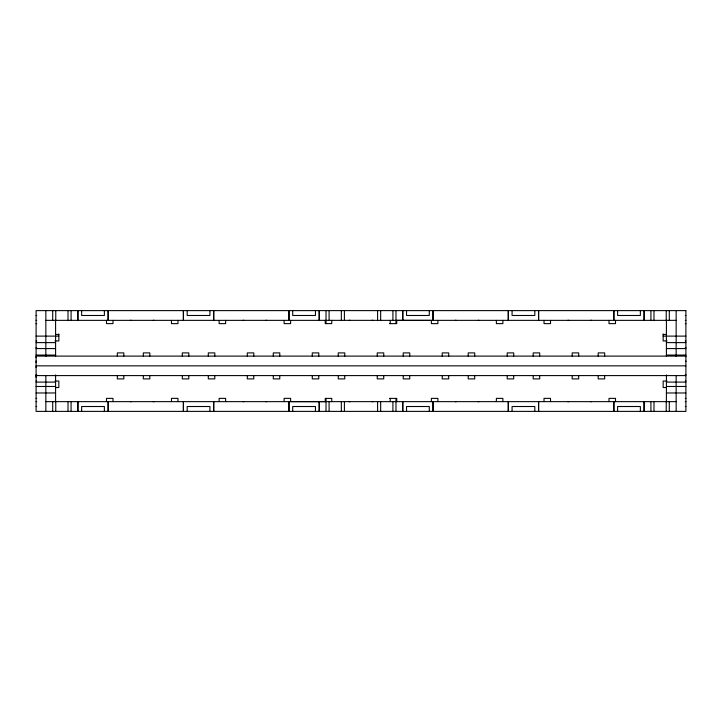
<?xml version="1.0" encoding="UTF-8"?>
<svg xmlns="http://www.w3.org/2000/svg" width="722" height="722" viewBox="0 0 722 722"><rect width="100%" height="100%" fill="white"/><g stroke="black" fill="none" stroke-linecap="round" stroke-linejoin="round"><path stroke-width="1.08" d="M36.1 377.218L36.1 375.593L36.714 375.593M36.1 367.471L36.1 365.846L685.9 365.846M36.1 362.597L36.1 360.973M36.1 357.724L36.1 356.099L685.9 356.099L685.9 356.713M55.594 375.593L55.594 374.989M666.406 375.593L666.406 374.989M685.9 361.587L685.9 360.973M666.406 340.919L667.011 340.919L663.157 340.964L663.157 333.952M36.1 315.487L36.714 315.541M685.286 315.541L685.9 315.487M36.1 320.36L36.714 320.415M45.847 320.36L676.153 320.36M685.286 320.415L685.9 320.36M36.1 323.664L36.714 323.664M389.483 323.664L396.739 323.609L396.739 320.36L431.395 320.387L431.395 323.637L437.893 323.637L437.893 320.387M685.286 323.664L685.9 323.664M55.594 334.466L58.843 334.466M663.157 334.466L666.406 334.466M36.1 336.118L58.843 336.118M663.157 336.118L685.9 336.118M36.1 340.964L36.714 340.964M685.286 340.964L685.9 340.964M36.1 342.616L55.594 342.616M666.406 342.616L685.9 342.616M36.1 347.462L36.714 347.462M685.286 347.462L685.9 347.462M36.1 348.573L55.594 348.573M666.406 348.573L685.9 348.573M36.1 355.071L55.594 355.071M666.406 355.071L685.9 355.071M36.1 374.537L36.714 374.537M685.286 374.537L685.9 374.537M36.1 375.593L685.9 375.593M36.1 381.035L36.714 381.035M54.989 381.035L58.843 381.035L58.843 387.533L55.594 387.533M667.011 381.035L663.157 381.035L663.157 387.533L666.406 387.533M685.286 381.035L685.9 381.035M36.1 382.091L55.594 382.091M666.406 382.091L685.9 382.091M36.1 386.478L55.594 386.478M666.406 386.478L685.9 386.478M36.1 392.976L55.594 392.976M666.406 392.976L685.9 392.976M36.1 398.391L36.714 398.391M389.483 398.391L396.739 398.391L396.739 401.64M685.286 398.391L685.9 398.391M36.1 401.64L36.714 401.64M45.847 401.64L676.153 401.64M685.286 401.64L685.9 401.64M36.1 406.513L36.714 406.513M685.286 406.513L685.9 406.513M55.594 340.919L54.989 340.919L58.843 340.964L58.843 333.952M676.153 310.613L676.153 356.352M676.153 375.593L676.153 411.387M669.303 310.613L669.303 320.36M669.303 401.64L669.303 411.387M666.406 320.315L666.406 356.352M666.406 375.314L666.406 401.613M666.235 310.613L666.235 320.36M666.235 401.64L666.235 411.387M653.988 310.613L653.988 320.36M653.988 401.64L653.988 411.387M650.919 310.613L650.919 320.36M650.919 401.64L650.919 411.387M644.204 310.613L644.204 320.36M644.204 401.64L644.204 411.387M644.069 310.613L644.069 320.36M644.069 401.64L644.069 411.387M640.36 310.613L640.36 315.487L617.617 315.487L617.617 310.613M640.36 411.387L640.36 406.513L617.617 406.513L617.617 411.387M615.505 320.387L615.505 323.637L609.007 323.637L609.007 320.387M615.505 401.613L615.505 398.363L609.007 398.363L609.007 401.613M613.908 310.613L613.908 320.36M613.908 401.64L613.908 411.387M613.772 310.613L613.772 320.36M613.772 401.64L613.772 411.387M604.675 356.154L604.675 352.905L598.177 352.905L598.177 356.154M604.675 375.648L604.675 378.897L598.177 378.897L598.177 375.648M578.683 356.154L578.683 352.905L572.185 352.905L572.185 356.154M578.683 375.648L578.683 378.897L572.185 378.897L572.185 375.648M550.525 320.387L550.525 323.637L544.027 323.637L544.027 320.387M550.525 401.613L550.525 398.363L544.027 398.363L544.027 401.613M539.695 356.154L539.695 352.905L533.197 352.905L533.197 356.154M539.695 375.648L539.695 378.897L533.197 378.897L533.197 375.648M538.666 310.613L538.666 320.36M538.666 401.64L538.666 411.387M538.531 310.613L538.531 320.36M538.531 401.64L538.531 411.387M534.822 310.613L534.822 315.487L512.078 315.487L512.078 310.613M534.822 411.387L534.822 406.513L512.078 406.513L512.078 411.387M513.703 356.154L513.703 352.905L507.205 352.905L507.205 356.154M513.703 375.648L513.703 378.897L507.205 378.897L507.205 375.648M508.369 310.613L508.369 320.36M508.369 401.64L508.369 411.387M508.234 310.613L508.234 320.36M508.234 401.64L508.234 411.387M502.873 320.387L502.873 323.637L496.375 323.637L496.375 320.387M502.873 401.613L502.873 398.363L496.375 398.363L496.375 401.613M474.715 356.154L474.715 352.905L468.217 352.905L468.217 356.154M474.715 375.648L474.715 378.897L468.217 378.897L468.217 375.648M448.723 356.154L448.723 352.905L442.225 352.905L442.225 356.154M448.723 375.648L448.723 378.897L442.225 378.897L442.225 375.648M437.893 401.613L437.893 398.363L431.395 398.363L431.395 401.613M433.128 310.613L433.128 320.36M433.128 401.64L433.128 411.387M432.992 310.613L432.992 320.36M432.992 401.64L432.992 411.387M429.283 310.613L429.283 315.487L406.54 315.487L406.54 310.613M429.283 411.387L429.283 406.513L406.54 406.513L406.54 411.387M409.735 356.154L409.735 352.905L403.237 352.905L403.237 356.154M409.735 375.648L409.735 378.897L403.237 378.897L403.237 375.648M402.831 310.613L402.831 320.36M402.831 401.64L402.831 411.387M402.695 310.613L402.695 320.36M402.695 401.64L402.695 411.387M395.981 310.613L395.981 323.664M395.981 398.391L395.981 411.387M392.912 310.613L392.912 320.36M392.912 401.64L392.912 411.387M390.241 320.36L390.241 323.609M390.241 398.391L390.241 401.64M383.743 356.154L383.743 352.905L377.245 352.905L377.245 356.154M383.743 375.648L383.743 378.897L377.245 378.897L377.245 375.648M380.665 310.613L380.665 320.36M380.665 401.64L380.665 411.387M377.597 310.613L377.597 320.36M377.597 401.64L377.597 411.387M344.755 356.154L344.755 352.905L338.257 352.905L338.257 356.154M344.755 375.648L344.755 378.897L338.257 378.897L338.257 375.648M344.403 310.613L344.403 320.36M344.403 401.64L344.403 411.387M341.335 310.613L341.335 320.36M341.335 401.64L341.335 411.387M331.759 320.36L331.759 323.609L325.261 323.609L325.261 320.36M331.759 401.64L331.759 398.391L325.261 398.391L325.261 401.64L290.605 401.613L290.605 398.363L284.107 398.363L284.107 401.613M329.088 310.613L329.088 320.36M329.088 401.64L329.088 411.387M326.019 310.613L326.019 323.664M326.019 398.391L326.019 411.387M319.305 310.613L319.305 320.36M319.305 401.64L319.305 411.387M319.169 310.613L319.169 320.36M319.169 401.64L319.169 411.387M318.763 356.154L318.763 352.905L312.265 352.905L312.265 356.154M318.763 375.648L318.763 378.897L312.265 378.897L312.265 375.648M315.46 310.613L315.46 315.487L292.717 315.487L292.717 310.613M315.46 411.387L315.46 406.513L292.717 406.513L292.717 411.387M290.605 320.387L290.605 323.637L284.107 323.637L284.107 320.387M289.008 310.613L289.008 320.36M289.008 401.64L289.008 411.387M288.872 310.613L288.872 320.36M288.872 401.64L288.872 411.387M279.775 356.154L279.775 352.905L273.277 352.905L273.277 356.154M279.775 375.648L279.775 378.897L273.277 378.897L273.277 375.648M253.783 356.154L253.783 352.905L247.285 352.905L247.285 356.154M253.783 375.648L253.783 378.897L247.285 378.897L247.285 375.648M225.625 320.387L225.625 323.637L219.127 323.637L219.127 320.387M225.625 401.613L225.625 398.363L219.127 398.363L219.127 401.613M214.795 356.154L214.795 352.905L208.297 352.905L208.297 356.154M214.795 375.648L214.795 378.897L208.297 378.897L208.297 375.648M213.766 310.613L213.766 320.36M213.766 401.64L213.766 411.387M213.631 310.613L213.631 320.36M213.631 401.64L213.631 411.387M209.921 310.613L209.921 315.487L187.178 315.487L187.178 310.613M209.921 411.387L209.921 406.513L187.178 406.513L187.178 411.387M188.803 356.154L188.803 352.905L182.305 352.905L182.305 356.154M188.803 375.648L188.803 378.897L182.305 378.897L182.305 375.648M183.469 310.613L183.469 320.36M183.469 401.64L183.469 411.387M183.334 310.613L183.334 320.36M183.334 401.64L183.334 411.387M177.973 320.387L177.973 323.637L171.475 323.637L171.475 320.387M177.973 401.613L177.973 398.363L171.475 398.363L171.475 401.613M149.815 356.154L149.815 352.905L143.317 352.905L143.317 356.154M149.815 375.648L149.815 378.897L143.317 378.897L143.317 375.648M123.823 356.154L123.823 352.905L117.325 352.905L117.325 356.154M123.823 375.648L123.823 378.897L117.325 378.897L117.325 375.648M112.993 320.387L112.993 323.637L106.495 323.637L106.495 320.387M112.993 401.613L112.993 398.363L106.495 398.363L106.495 401.613M108.228 310.613L108.228 320.36M108.228 401.64L108.228 411.387M108.092 310.613L108.092 320.36M108.092 401.64L108.092 411.387M104.383 310.613L104.383 315.487L81.64 315.487L81.64 310.613M104.383 411.387L104.383 406.513L81.64 406.513L81.64 411.387M77.931 310.613L77.931 320.36M77.931 401.64L77.931 411.387M77.796 310.613L77.796 320.36M77.796 401.64L77.796 411.387M71.081 310.613L71.081 320.36M71.081 401.64L71.081 411.387M68.012 310.613L68.012 320.36M68.012 401.64L68.012 411.387M55.765 310.613L55.765 320.36M55.765 401.64L55.765 411.387M55.594 320.315L55.594 356.352M55.594 375.314L55.594 401.613M52.697 310.613L52.697 320.36M52.697 401.64L52.697 411.387M45.847 310.613L45.847 356.352M45.847 375.593L45.847 411.387M349.277 401.811A2.437 2.437 0 0 1 350.17 401.64M371.83 401.64A2.437 2.437 0 0 1 372.723 401.811M350.17 320.36A2.437 2.437 0 0 1 349.277 320.189M372.723 320.189A2.437 2.437 0 0 1 371.83 320.36M131.404 320.387A2.437 2.437 0 0 1 130.511 320.216M153.957 320.216A2.437 2.437 0 0 1 153.064 320.387M244.036 320.387A2.437 2.437 0 0 1 243.143 320.216M266.589 320.216A2.437 2.437 0 0 1 265.696 320.387M456.304 320.387A2.437 2.437 0 0 1 455.411 320.216M478.857 320.216A2.437 2.437 0 0 1 477.964 320.387M568.936 320.387A2.437 2.437 0 0 1 568.043 320.216M591.489 320.216A2.437 2.437 0 0 1 590.596 320.387M153.064 401.613A2.437 2.437 0 0 1 153.957 401.784M130.511 401.784A2.437 2.437 0 0 1 131.404 401.613M265.696 401.613A2.437 2.437 0 0 1 266.589 401.784M243.143 401.784A2.437 2.437 0 0 1 244.036 401.613M477.964 401.613A2.437 2.437 0 0 1 478.857 401.784M455.411 401.784A2.437 2.437 0 0 1 456.304 401.613M590.596 401.613A2.437 2.437 0 0 1 591.489 401.784M568.043 401.784A2.437 2.437 0 0 1 568.936 401.613M685.9 310.613L36.1 310.613L36.1 411.387L685.9 411.387L685.9 310.613"/></g></svg>
